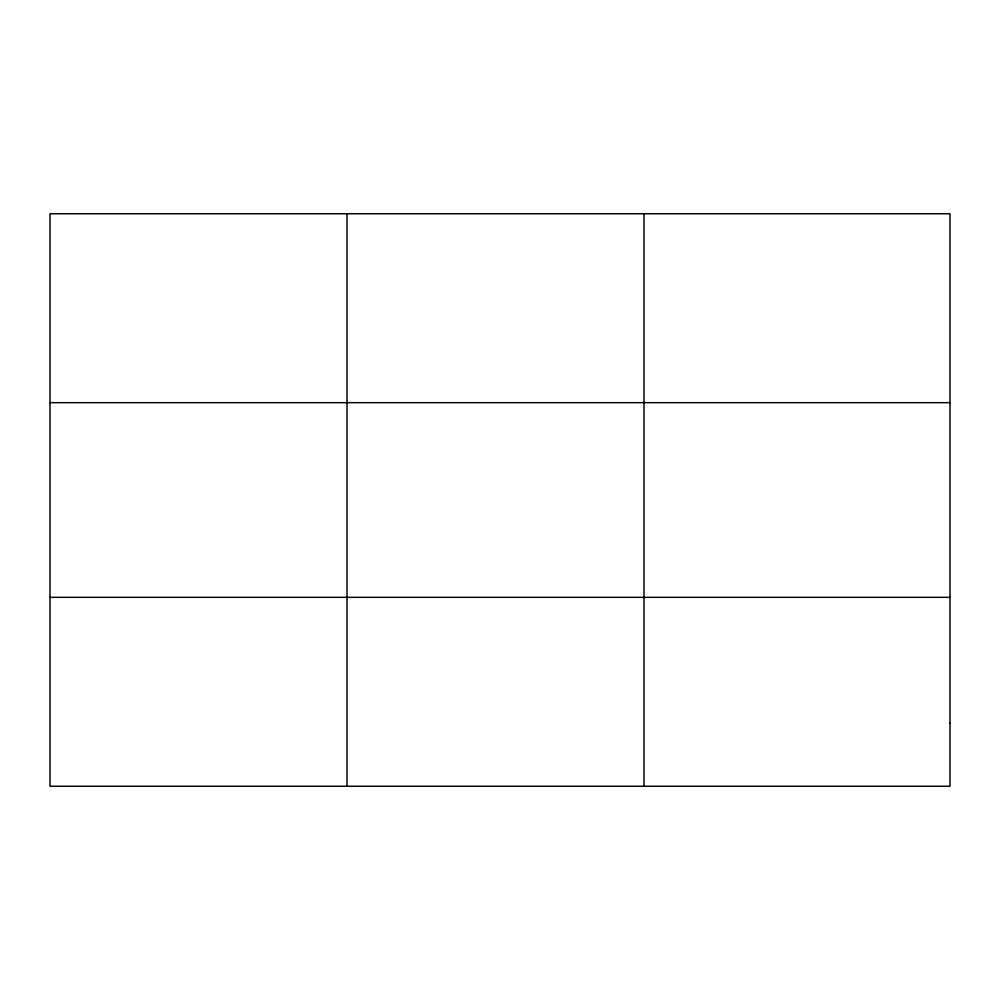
<?xml version="1.0" encoding="UTF-8"?>
<svg xmlns="http://www.w3.org/2000/svg" width="1000" height="1000" viewBox="0 0 1000 1000"><rect width="100%" height="100%" fill="white"/><g stroke="black" fill="none" stroke-linecap="round" stroke-linejoin="round"><path stroke-width="1.5" d="M347 213.725L347 786.275M644 213.725L644 786.275M50 402.663L950 402.663M50 597.337L950 597.337M950 723.3L950 786.275L50 786.275L50 213.725L950 213.725L950 723.3"/></g></svg>
